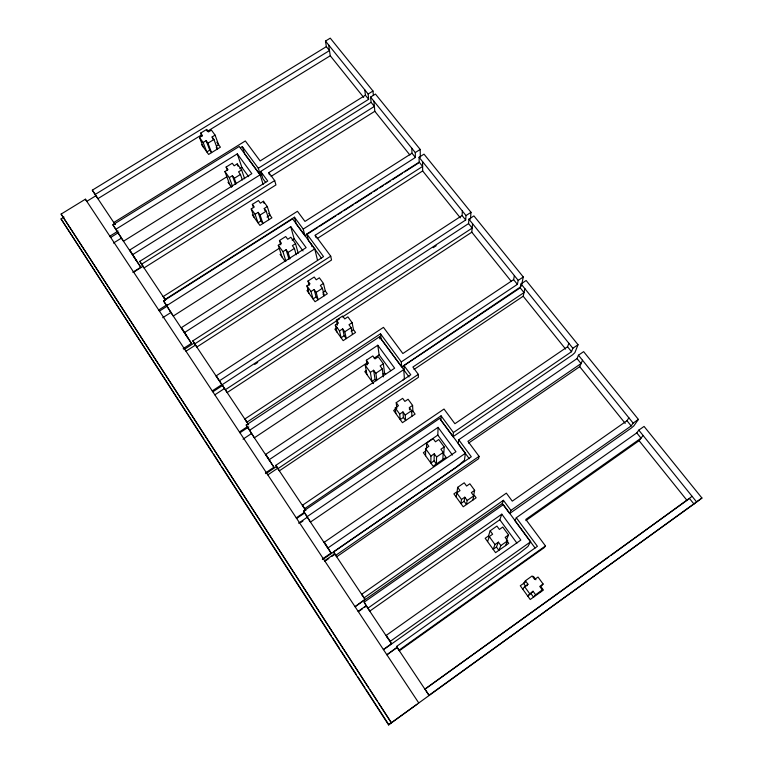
<?xml version="1.0" encoding="UTF-8"?>
<svg xmlns="http://www.w3.org/2000/svg" width="763" height="763" viewBox="0 0 763 763"><rect width="100%" height="100%" fill="white"/><g stroke="black" fill="none" stroke-linecap="round" stroke-linejoin="round"><path stroke-width="1.14" d="M430.933 456.055L430.866 463.074L434.099 460.862L434.252 453.785L430.933 456.055L425.525 448.587L428.835 446.326L426.527 443.141L433.136 438.62L435.454 441.796L438.763 439.536L444.19 446.965L443.78 454.214L446.05 457.333L433.136 466.212L423.36 452.678L425.773 451.019M535.073 547.987L514.996 520.738L516.303 517.734L636.781 432.898L638.793 430.132L644.067 426.422L701.941 498.029L693.948 504.028L689.523 498.506L425.039 689.075L429.121 695.503L396.903 647.11M434.252 453.785L436.579 456.989L436.369 463.99L434.099 460.862M437.828 435.072L438.076 427.347L307.184 516.608L310.474 522.064L437.828 435.072L452.44 455.044M277.188 467.585L305.81 510.514L304.695 508.625L441.071 415.825L440.89 420.194L453.05 436.694L572.517 354.862L574.873 352.659L578.039 344.723L526.136 280.507L521.043 283.912L520.204 287.851L403.989 365.601L404.342 370.608L409.016 376.951M442.826 459.555L443.217 452.44L440.88 449.235L444.19 446.965M212.238 390.904L221.833 384.628L219.448 380.794L465.678 220.011L462.082 215.538L462.378 211.055M465.678 220.011L466.012 215.567L419.078 157.292L424.009 154.145L471.009 212.305L470.437 219.124M339.545 318.896L227.155 392.554L225.4 389.712L472.183 228.099L468.558 223.597L468.911 219.172L473.918 215.9L523.294 276.988L521.329 286.125M453.05 436.694L453.413 432.535L441.071 415.825M511.42 281.557L471.811 232.19L472.564 223.712M509.674 513.518L510.905 510.418L503.437 500.309L502.331 503.551L509.674 513.518L631.297 428.043L633.824 425.926L638.402 419.412L583.628 351.638L578.449 355.196L577.047 358.581L458.725 439.746L458.286 443.799L469.283 458.716M456.217 497.095L456.741 492.888L460.032 490.609L457.657 487.338L464.209 482.798L466.594 486.06L469.865 483.79L474.643 490.323L473.785 494.577L476.141 497.8L463.227 506.794L453.89 493.88L457.113 491.639L457.657 487.338M298.6 523.18L307.251 517.276L303.512 511.096L439.698 418.382L465.411 453.26L464.448 460.194L456.694 467.051L322.663 559.527M461.501 499.469L460.89 503.561L464.114 501.31L464.791 497.18L461.501 499.469L456.741 492.888M474.643 490.323L471.362 492.612L473.756 495.893L467.185 500.471L466.46 504.543L464.114 501.31M577.047 358.581L581.053 363.57L467.929 441.31L479.069 456.341L478.611 458.697L336.664 556.78L333.498 551.811L471.286 456.751L458.725 439.746M246.516 421.586L244.904 418.963L383.474 327.356L402.864 353.527L513.613 279.649L514.386 275.643M472.917 500.051L473.756 495.893M520.595 286.888L401.672 366.984L401.281 361.929L517.39 284.351L518.201 280.383L523.294 276.988M414.013 369.445L523.189 296.225L524.887 288.681M488.482 535.969L490.17 530.819L496.923 526.069L499.393 529.446L502.76 527.071L508.54 534.977L506.346 540.023L508.759 543.332L495.569 552.66L485.192 538.287L488.482 535.969L489.674 537.619M487.576 541.587L489.245 536.589L492.631 534.205L490.17 530.819M383.627 649.618L519.555 553.118L527.891 546.518L530.638 541.759L503.303 504.667L364.161 602.169L369.759 611.115L499.803 519.737L501.806 514.157L520.824 540.07L386.259 635.36L387.451 637.687M303.588 507.185L302.453 505.259L444.009 409.035L454.891 423.723L567.548 346.764L568.855 343.283M498.392 542.14L494.996 544.534L493.165 549.331L496.465 546.995L498.392 542.14L500.871 545.555L498.878 550.323L496.465 546.995M453.413 432.535L571.525 351.705L572.87 348.262L578.039 344.723M468.549 443.112L579.718 366.679L582.493 360.222M505.468 545.659L507.643 540.767L505.163 537.362L508.54 534.977M362.415 595.388L361.786 594.234L506.346 493.146L512.269 501.148L626.986 420.709L628.893 417.838M636.781 432.898L641.015 438.162L525.821 519.431L545.459 545.936L544.381 547.529L399.345 650.782L396.598 646.433L537.41 546.327L516.303 517.734M510.905 510.418L631.182 425.926L633.137 423.103L638.402 419.412M525.449 582.055L520.28 585.755L530.228 599.518L543.409 590.047L540.91 586.613L543.113 584.019L538.01 577.047L534.663 579.441L532.126 575.96L525.43 580.757L523.571 583.399L525.43 585.965M522.75 589.179L524.601 586.642L527.958 584.239L525.43 580.757M526.689 585.965L527.958 584.239M525.898 520.576L639.098 440.69L643.075 435.444M533.041 591.249L527.729 596.065L533.041 591.249L535.588 594.759L533.528 597.143L531.029 593.7M402.94 380.165L404.38 378.467L403.751 369.607L379.535 336.76L246.22 425.039L251.504 433.546L243.035 439.164M540.118 592.412L542.312 589.933L539.756 586.432L543.113 584.019M610.724 555.578L692.098 496.331M701.941 498.029L388.558 724.85L61.059 218.933L64.044 217.093M608.788 556.971L425.039 689.075M429.121 695.207L693.948 504.028M388.558 724.85L416.932 704.363M535.588 594.759L542.312 589.933M397.523 647.234L386.889 654.797L396.998 647.329L396.598 646.433M399.068 650.133L545.459 545.936M383.35 649.513L391.448 643.762L390.255 641.359L530.638 541.759M500.871 545.555L507.643 540.767M358.114 611.382L366.145 605.746L364.161 602.169M358.486 611.592L362.358 608.874M364.294 607.51L366.24 606.156M368.071 608.044L501.806 514.157M502.331 503.551L355.062 606.709L364.962 599.289L364.17 597.81L503.437 500.309M335.815 555.283L479.069 456.341M322.329 559.06L331.056 553.041L328.023 547.891L465.411 453.26M325.915 560.519L328.853 558.497M331.791 556.465L334.719 554.443M436.579 456.989L443.217 452.44M327.117 547.061L324.265 542.255L455.959 451.715L438.076 427.347M304.37 512.345L296.263 517.867L296.645 518.439L304.494 513.098M300.975 522.388L302.94 521.043M403.408 417.485L400.241 419.621L399.717 414.109L402.94 411.925L405.191 415.024L405.611 420.537L403.408 417.485L402.94 411.925M409.512 409.826L409.378 407.576L412.592 405.411L408.091 399.249L404.886 401.414L402.645 398.343L396.226 402.673L396.808 408.377M405.191 415.024L411.629 410.675L409.378 407.576M411.305 412.144L412.878 411.076L412.592 405.411M395.844 413.536L395.244 407.919L398.458 405.744L396.226 402.673M395.234 409.435L393.651 410.504L402.454 422.683L415.101 414.109L412.878 411.076M265.4 472.984L273.936 467.252L265.734 454.357L394.643 368.195L377.799 345.248L249.673 430.237L254.375 437.8L367.232 362.768M265.906 473.661L276.759 466.374M267.823 474.882L277.618 468.301L275.834 465.335L410.771 374.776L403.989 365.601M418.305 374.356L418.391 377.351L279.353 470.828L278.009 468.606L418.305 374.356L412.888 367.051L524.009 292.591L520.204 287.851M269.263 459.66L403.751 369.607M373.622 370.255L375.053 379.297L371.886 381.414L370.37 372.42L373.622 370.255L375.816 373.279L376.846 380.003M367.156 364.867L366.345 360.231L372.821 355.93L375.005 358.915L378.248 356.769L383.36 363.76L380.117 365.925L382.311 368.939L383.369 376.884M375.816 373.279L382.311 368.939M382.95 374.013L384.533 372.964L383.36 363.76M374.166 358.152L379.116 354.862L377.799 345.248M366.917 374.538L365.277 365.391L368.529 363.226L366.345 360.231M366.383 370.551L364.8 371.6L373.489 383.627M223.874 387.623L248.604 424.724L247.012 422.12L380.508 333.784L401.281 361.929M239.42 431.963L247.174 426.832M239.944 432.764L248.833 426.879M344.189 335.72L341.09 337.761L339.525 330.942L342.682 328.872L344.8 331.791L346.268 338.6L344.189 335.72L342.682 328.872M337.513 325.143L336.359 320.155L342.644 316.035L344.752 318.924L347.89 316.864L352.125 322.663L348.977 324.733L351.104 327.642L352.468 334.518M344.8 331.791L351.104 327.642M351.152 331.142L353.469 329.616L352.125 322.663M214.842 394.824L224.436 388.539L222.09 384.743L468.558 223.597M342.52 316.941L471.811 232.19M336.95 332.029L335.31 325.124L338.457 323.054L336.359 320.155M337.198 327.651L334.881 329.168L343.169 340.641L355.558 332.477L353.469 329.616M217.989 378.81L216.158 375.863L462.082 215.538M466.012 215.567L471.009 212.305M212.839 391.81L222.806 385.286M254.718 364.418L257.713 362.463M433.212 247.689L436.198 245.734M310.999 291.523L314.118 289.501L316.101 296.941L313.04 298.934L310.999 291.523L306.907 285.867L310.016 283.855L307.975 281.042L314.203 277.017L316.244 279.821L319.354 277.808L323.464 283.435L325.286 290.97L327.317 293.755L315.052 301.728L307.003 290.579L308.529 289.587M322.987 292.458L325.286 290.97M323.464 283.435L320.355 285.457L322.415 288.28L324.256 295.739L322.902 293.889M316.101 296.941L318.123 299.725L316.168 292.334L322.415 288.28M183.921 349.626L193.936 343.169M419.164 162.147L422.616 166.439L315.205 235.233L330.722 256.168L194.813 343.846L192.829 340.861L323.541 256.616L306.831 233.983L419.164 162.147L419.078 157.292M185.981 351.218L195.471 345.095M163.559 300.927L166.716 305.667L290.741 226.668L306.135 247.641L181.365 327.68L184.589 332.515L314.747 248.881L292.62 218.857L163.559 300.927L170.902 312.506L162.71 317.732M183.168 348.662L191.437 343.331L184.589 332.515M290.007 258.771L288.099 252.448L294.394 248.414L292.382 245.667L295.529 243.655L290.846 237.255L287.718 239.258L285.724 236.53L279.449 240.526L280.794 244.828M317.141 238.6L422.664 170.931L422.559 161.613M317.856 227.403L304.904 235.681L303.216 229.081L415.396 157.464L415.282 152.571L370.599 97.082L375.444 94.059L420.203 149.434L420.318 157.292M282.024 257.017L278.295 245.276L281.433 243.273L279.449 240.526M279.163 248.376L173.287 316.035L166.716 305.667M292.143 240.078L294.146 238.8L290.741 226.668M319.85 226.125L335.787 215.929M337.78 214.661L341.757 212.114M343.751 210.836L353.717 204.465M355.711 203.187L371.648 193.001M373.641 191.723L377.618 189.176M379.612 187.898L383.598 185.352M385.592 184.074L390.57 180.888M392.564 179.62L402.521 173.249M404.514 171.971L418.467 163.053M285.906 261.194L282.949 251.704L286.096 249.692L288.099 252.448M303.216 229.081L294.451 217.217L165.18 299.411L163.253 296.521L297.446 211.284L304.962 221.413L411.972 153.201L411.829 148.28M158.704 310.007L167.154 304.637M159.429 311.104L167.421 306.011M415.282 152.571L420.203 149.434M255.08 214.279L258.142 212.352L261.013 220.879L258.008 222.777L255.08 214.279L251.227 208.948L254.279 207.031L252.353 204.37L258.447 200.535L260.374 203.187L263.416 201.26L267.298 206.573L270.007 215.176L267.012 217.073M264.942 210.636L264.246 208.49L267.298 206.573M261.013 220.879L262.92 223.511L260.078 215.023L266.192 211.16L264.246 208.49M371.085 102.328L260.66 171.437L267.737 181.022L139.801 261.356L141.68 264.16L274.69 180.573L268.786 172.6L374.375 106.419L371.085 102.328L370.599 97.082M132.781 272.277L140.773 267.25L129.681 250.045L251.828 173.668L237.293 153.859L115.852 229.281L112.876 224.808L239.248 146.448L260.145 174.794L263.13 184.427M133.659 272.162L142.939 266.325L139.801 261.356M132.714 254.604L260.145 174.794M262.577 174.26L260.565 175.519L258.314 168.27L242.319 146.601L240.316 147.85M271.084 176.377L374.805 111.293L373.918 101.202M232.515 186.334L229.301 177.626L232.391 175.7L234.279 178.304L236.244 183.749M227.326 170.368L226.115 167.049L232.257 163.225L234.136 165.809L237.207 163.902L241.623 169.939L238.552 171.856L240.45 174.45L242.338 179.934M364.848 89.939L365.382 95.232L260.135 160.926L245.333 140.955L113.859 222.453L114.879 224.064M258.314 168.27L368.653 99.304L368.147 94.03L372.983 91.016L330.255 38.15L325.496 41.068L326.345 46.657L329.482 50.568L95.184 194.451L92.323 190.159L326.345 46.657M234.279 178.304L240.45 174.45M118.112 231.046L109.843 236.177L110.673 237.436L118.742 232.419M229.825 184.741L224.913 171.551L227.994 169.634L226.115 167.049M113.458 243.054L121.384 238.113L112.876 224.808M226.83 176.797L123.492 241.222L115.852 229.281M239.878 168.661L241.881 167.412L237.293 153.859M203.13 142.5L206.124 140.659L209.768 150.12L206.83 151.942L203.13 142.5L199.486 137.464L202.481 135.623L200.659 133.115L206.62 129.452L208.452 131.951L211.427 130.12L215.09 135.137L218.59 144.674L216.635 145.886M201.375 135.013L97.874 198.666L95.184 194.451M207.469 131.274L330.255 55.766L328.662 44.998M212.896 139.085L212.104 136.968L215.09 135.137M209.768 150.12L211.58 152.619L207.956 143.177L213.945 139.486L212.104 136.968M378.429 702.837L391.39 722.809L61.126 214.088L85.38 199.2L418.715 702.895M325.496 41.068L368.147 94.03M468.911 219.172L518.201 280.383M521.043 283.912L572.87 348.262M578.449 355.196L633.137 423.103M638.793 430.132L696.581 501.901M365.382 95.232L368.653 99.304M411.972 153.201L415.396 157.464M513.613 279.649L517.39 284.351M567.548 346.764L571.525 351.705M626.986 420.709L631.182 425.926M330.255 55.766L363.655 97.387M374.805 111.293L409.874 154.984M422.664 170.931L460.327 217.875M523.189 296.225L565.593 349.072M579.718 366.679L625.212 423.379M639.098 440.69L687.12 500.538M259.878 174.584L244.761 154.078L242.319 146.601M265.667 182.443L262.873 178.656L260.66 171.437M304.904 235.681L296.254 223.95L294.451 217.217M321.538 258.247L308.471 240.526L306.831 233.983M400.966 366.021L381.176 339.173L380.508 333.784M61.059 218.933L203.902 439.097M241.881 167.412L248.652 176.663M294.146 238.8L303.025 250.941M379.116 354.862L390.742 370.751M499.803 519.737L516.913 543.113M216.787 142.204L220.402 147.164L208.633 154.441L201.442 144.493M268.738 213.43L271.924 217.808L259.916 225.409L252.315 214.899M533.423 576.351L535.912 579.766M384.533 372.964L385.601 374.433M216.253 147.316L217.465 148.976L213.945 139.486M61.126 214.088L368.72 687.854M206.124 140.659L207.956 143.177M258.142 212.352L260.078 215.023M314.118 289.501L316.168 292.334M464.791 497.18L467.185 500.471M224.913 171.551L229.301 177.626M278.295 245.276L282.949 251.704M365.277 365.391L370.37 372.42M489.245 536.589L494.996 544.534M375.053 379.297L376.121 380.775M335.31 325.124L339.525 330.942M395.244 407.919L399.717 414.109M524.601 586.642L529.675 593.662M227.984 182.204L231.666 187.297M280.078 254.327L285.267 261.509M113.859 222.453L115.07 224.265M216.158 375.863L219.448 380.794M222.09 384.743L225.4 389.712M244.904 418.963L247.012 422.12M275.834 465.335L278.009 468.606M302.453 505.259L304.695 508.625M361.786 594.234L364.17 597.81M95.032 194.403L115.137 224.56M142.185 265.123L165.514 300.164M194.832 344.075L221.833 384.628M334.375 553.337L364.962 599.289M246.22 425.039L249.673 430.237M303.512 511.096L307.184 516.608M324.265 542.255L328.023 547.891M386.259 635.36L390.255 641.359M120.573 236.845L140.773 267.25M170.206 311.399L191.437 343.331M250.998 432.735L273.936 467.252M306.888 516.685L331.056 553.041M365.954 605.402L391.448 643.762M85.38 199.2L86.791 201.346L95.89 195.757L92.323 190.159M324.943 561.196L324.637 560.738L334.642 553.824L333.498 551.811M370.007 689.847L377.141 700.835M205.19 441.09L212.305 452.087M213.602 454.08L220.717 465.068M222.014 467.07L331.314 635.894M332.611 637.887L339.726 648.874M341.023 650.877L348.138 661.864M349.425 663.858L356.54 674.845M357.837 676.848L364.952 687.835M366.24 689.838L388.882 724.793M129.681 250.045L137.035 261.575M181.365 327.68L187.631 337.57M141.68 264.16L144.045 267.918L275.939 184.932L274.69 180.573M163.253 296.521L165.476 300.05M192.829 340.861L196.806 347.041L331.533 260.03L330.722 256.168M265.734 454.357L270.054 461.348M199.486 137.464L203.235 146.973M200.659 133.115L201.899 136.31M206.62 129.452L207.431 131.589M232.391 175.7L235.548 184.446M251.227 208.948L254.213 217.522M237.207 163.902L237.98 166.124M252.353 204.37L253.469 207.612M241.623 169.939L244.637 178.761M263.416 201.26L264.112 203.435M266.192 211.16L268.929 219.706M286.096 249.692L288.996 259.22M268.786 172.6L269.425 174.803M294.394 248.414L296.216 254.785M306.907 285.867L309.005 293.364M295.529 243.655L298.228 253.297M307.975 281.042L309.168 285.362M311.361 244.284L311.933 246.592M314.747 248.881L317.513 260.288M315.205 235.233L315.672 237.236M379.535 336.76L379.812 338.886M372.983 91.016L373.374 95.413M411.629 410.675L411.944 416.245M425.525 448.587L425.601 455.788M426.527 443.141L426.565 448.377"/></g></svg>
